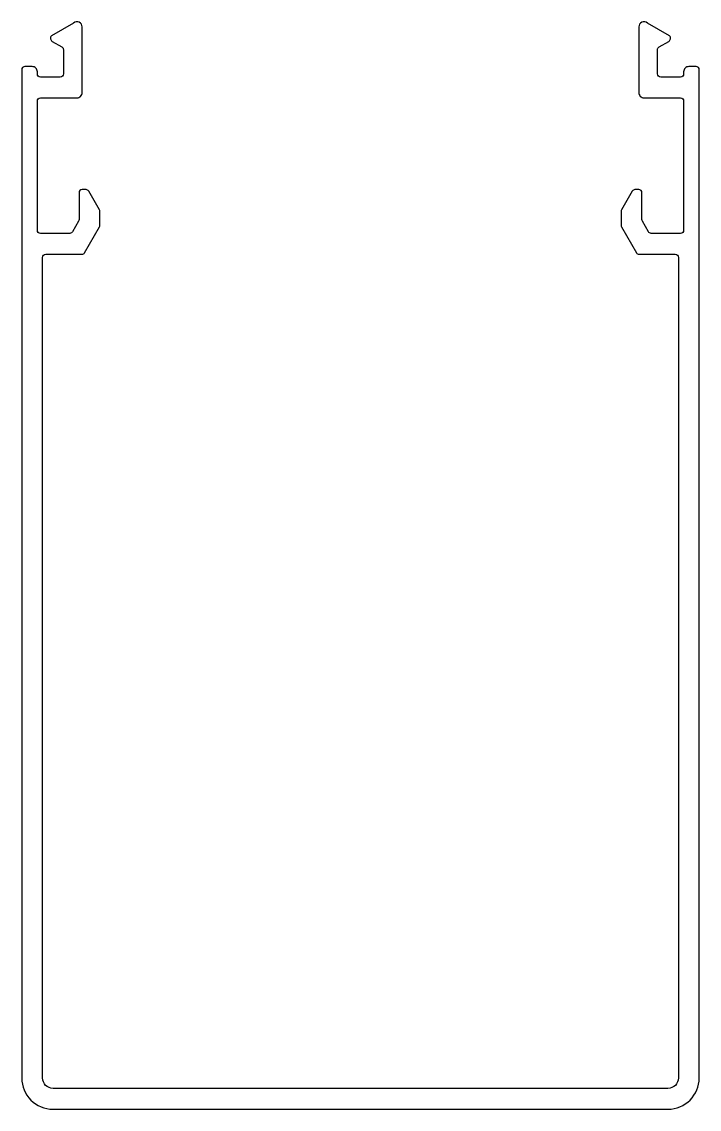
# Model space of a CAD drawing. Extents: x 782 to 847, y 656 to 760.
import ezdxf

# ---------------------------------------------------------------- set-up
doc = ezdxf.new("R2010")
doc.units = 0
doc.layers.get('0').update_dxf_attribs({"linetype": 'CONTINUOUS'})

msp = doc.modelspace()

# ---------------------------------------------------------------- linework, layer by layer
msp.add_lwpolyline([(814.11, 655.9), (843.61, 655.9, 0.414214), (846.61, 658.9), (846.61, 755.6, 0.414214), (846.31, 755.9), (845.61, 755.9, 0.414214), (845.11, 755.4), (845.11, 755.2, -0.414214), (844.81, 754.9), (842.91, 754.9, -0.414214), (842.61, 755.2), (842.61, 757.53, -0.267949), (842.76, 757.79), (843.68, 758.32, 0.481279), (843.76, 758.85), (841.64, 760.07, 0.646143), (840.81, 759.7), (840.81, 753.4, 0.414214), (841.31, 752.9), (844.81, 752.9, -0.414214), (845.11, 752.6), (845.11, 740.2, -0.414214), (844.81, 739.9), (842, 739.9, -0.267949), (841.74, 740.05), (841.15, 741.07, -0.131652), (841.11, 741.22), (841.11, 743.8, 0.414214), (840.81, 744.1), (840.44, 744.1, 0.267949), (840.18, 743.95), (839.15, 742.17, 0.131652), (839.11, 742.02), (839.11, 740.68, 0.131652), (839.15, 740.53), (840.58, 738.05, 0.267949), (840.84, 737.9), (844.31, 737.9, -0.414214), (844.61, 737.6), (844.61, 658.9, -0.414214), (843.61, 657.9), (814.11, 657.9), (784.61, 657.9, -0.414214), (783.61, 658.9), (783.61, 737.6, -0.414214), (783.91, 737.9), (787.38, 737.9, 0.267949), (787.64, 738.05), (789.07, 740.53, 0.131652), (789.11, 740.68), (789.11, 742.02, 0.131652), (789.07, 742.17), (788.04, 743.95, 0.267949), (787.78, 744.1), (787.41, 744.1, 0.414214), (787.11, 743.8), (787.11, 741.22, -0.131652), (787.07, 741.07), (786.48, 740.05, -0.267949), (786.22, 739.9), (783.41, 739.9, -0.414214), (783.11, 740.2), (783.11, 752.6, -0.414214), (783.41, 752.9), (786.91, 752.9, 0.414214), (787.41, 753.4), (787.41, 759.7, 0.646143), (786.58, 760.07), (784.46, 758.85, 0.481279), (784.54, 758.32), (785.46, 757.79, -0.267949), (785.61, 757.53), (785.61, 755.2, -0.414214), (785.31, 754.9), (783.41, 754.9, -0.414214), (783.11, 755.2), (783.11, 755.4, 0.414214), (782.61, 755.9), (781.91, 755.9, 0.414214), (781.61, 755.6), (781.61, 658.9, 0.414214), (784.61, 655.9)], format="xyb", close=True)

doc.saveas('drawing.dxf')
